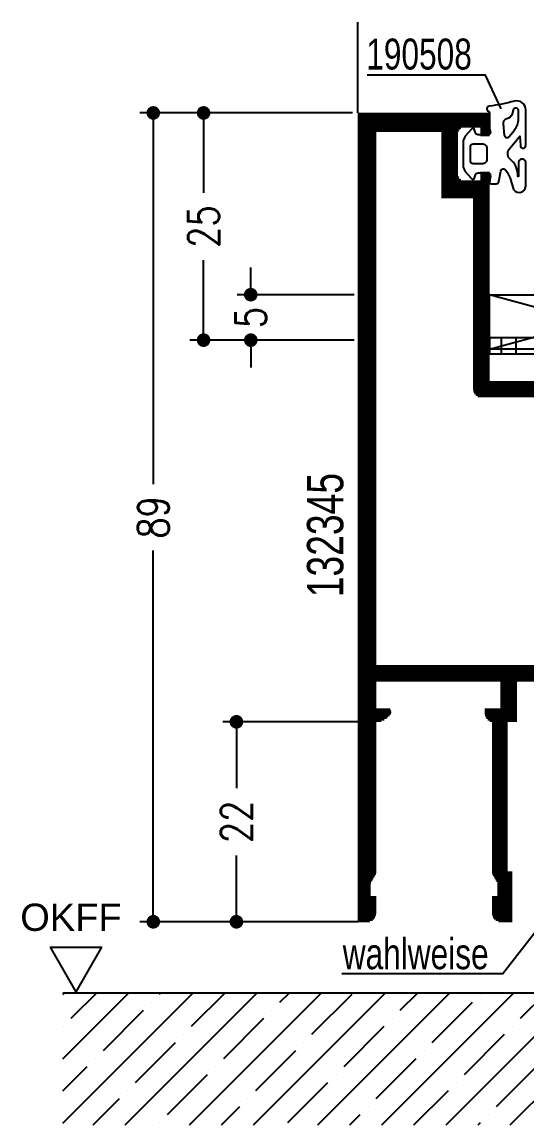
# Model space of a CAD drawing. Extents: x 11 to 197, y 21 to 259.
# Drawn here: x 15.8 to 43.7, y 196.7 to 257.4 of the extents above; entities that cross this region are included whole.
import ezdxf

# ---------------------------------------------------------------- set-up
doc = ezdxf.new("R2010")
doc.units = 0
doc.header["$LTSCALE"] = 6
doc.linetypes.add('AUSGEZOGEN', pattern=[0])
doc.layers.get('0').update_dxf_attribs({"color": 4, "linetype": 'CONTINUOUS'})
doc.layers.get('Defpoints').update_dxf_attribs({"linetype": 'CONTINUOUS'})
for name, color, linetype in [('00TXT', 7, 'AUSGEZOGEN'), ('01TXT', 7, 'CONTINUOUS'), ('CONST18', 3, 'AUSGEZOGEN'), ('CONST25', 2, 'CONTINUOUS'), ('CONST35', 7, 'CONTINUOUS'), ('LLMASSE', 7, 'AUSGEZOGEN')]:
    doc.layers.add(name, color=color, linetype=linetype)
doc.styles.add('SIM80S00', font='simplex.shx', dxfattribs={"width": 0.8})
doc.styles.add('SWISSCL', font='swisscl.ttf')
doc.styles.add('SWISSL', font='swissl.ttf')
doc.dimstyles.new('BEM_DOC_2', dxfattribs={"dimscale": 0.5, "dimtxt": 3.4, "dimasz": 1.5, "dimexe": 1.5, "dimexo": 0.6, "dimgap": 1.5, "dimtad": 0, "dimlfac": 2, "dimdsep": 46, "dimtxsty": 'SIM80S00', "dimblk": 'PUNKT', "dimcen": 0, "dimclrd": 3, "dimclre": 3, "dimclrt": 3, "dimadec": 0, "dimazin": 0, "dimtfac": 0.6999999999999998, "dimtofl": 0, "dimtmove": 2, "dimatfit": 3, "dimldrblk": 'PUNKT', "dimfxl": 1, "dimtolj": 1, "dimarcsym": 0})

# ---------------------------------------------------------------- blocks, each defined once
blk = doc.blocks.new('*X19')
for p, q in [((18.10000000000003, 187.8056274847714), (25.27126650293504, 194.9768939877064)), ((18.10000000000003, 191.3411613907041), (21.73573259700232, 194.9768939877064)), ((18.10000000000003, 194.8766952966369), (18.20019869106958, 194.9768939877064)), ((18.56155300318051, 193.5704813498174), (19.96796564106955, 194.9768939877064)), ((21.52990642116135, 187.7), (28.80680040886778, 194.9768939877064)), ((23.42291212383802, 194.8963065645421), (23.50349954700228, 194.9768939877064)), ((25.06544032709409, 187.7), (32.34233431480051, 194.9768939877064)), ((25.1906790768044, 193.1285396115757), (27.03903345293503, 194.9768939877064)), ((28.60097423302684, 187.7), (35.87786822073325, 194.9768939877064)), ((30.05203819746191, 194.4543648263005), (30.57456735886777, 194.9768939877064)), ((31.81980515042828, 192.6865978733342), (34.02951384163624, 194.8963065645421)), ((32.13650813895958, 187.7), (39.41340212666599, 194.9768939877064)), ((35.67204204489232, 187.7), (42.94893603259873, 194.9768939877064)), ((36.68116427108578, 194.0124230880589), (37.64563517073323, 194.9768939877064)), ((39.20757595082506, 187.7), (46.48446993853147, 194.9768939877064)), ((41.1005816535017, 194.8963065645421), (41.1005816535017, 194.8963065645421)), ((42.7431098567578, 187.7), (50.02000384446421, 194.9768939877064)), ((43.31029034470968, 193.5704813498174), (44.71670298259872, 194.9768939877064)), ((46.27864376269054, 187.7), (53.55553775039694, 194.9768939877064)), ((48.17164946536718, 194.8963065645421), (48.25223688853144, 194.9768939877064)), ((49.81417766862328, 187.7), (57.09107165632968, 194.9768939877064)), ((49.93941641833356, 193.1285396115757), (51.78777079446419, 194.9768939877064)), ((53.34971157455602, 187.7), (60.62660556226242, 194.9768939877064)), ((54.80077553899108, 194.4543648263005), (55.32330470039693, 194.9768939877064)), ((56.56854249195744, 192.6865978733342), (58.77825118316539, 194.8963065645421)), ((56.88524548048876, 187.7), (64.16213946819515, 194.9768939877064)), ((60.4207793864215, 187.7), (67.69767337412789, 194.9768939877064)), ((61.42990161261495, 194.0124230880589), (62.39437251226239, 194.9768939877064)), ((63.95631329235425, 187.7), (71.23320728006063, 194.9768939877064)), ((65.84931899503087, 194.8963065645421), (65.84931899503087, 194.8963065645421)), ((67.49184719828699, 187.7), (74.76874118599336, 194.9768939877064)), ((68.05902768623888, 193.5704813498174), (69.46544032412791, 194.9768939877064)), ((71.02738110421973, 187.7), (78.3042750919261, 194.9768939877064)), ((72.9203868068964, 194.8963065645421), (73.00097423006066, 194.9768939877064)), ((74.56291501015247, 187.7), (81.83980899785884, 194.9768939877064)), ((74.68815375986276, 193.1285396115758), (76.53650813599339, 194.9768939877064)), ((79.54951288052027, 194.4543648263005), (80.07204204192612, 194.9768939877064)), ((22.98097038559643, 194.4543648263005), (22.98097038559643, 194.4543648263005)), ((38.44893122405215, 192.2446561350926), (40.65863991526011, 194.4543648263005)), ((47.72970772712559, 194.4543648263005), (47.72970772712559, 194.4543648263005)), ((63.19766856558132, 192.2446561350926), (65.40737725678927, 194.4543648263005)), ((72.4784450686548, 194.4543648263005), (72.4784450686548, 194.4543648263005)), ((81.31727983348664, 192.6865978733341), (83.10000000000002, 194.4693180398475)), ((20.32931995614687, 191.802714396851), (22.53902864735483, 194.012423088059)), ((26.95844602977077, 191.3607726586094), (29.16815472097873, 193.5704813498174)), ((29.61009645922032, 194.0124230880589), (29.61009645922032, 194.0124230880589)), ((36.2392225328442, 193.5704813498174), (36.2392225328442, 193.5704813498174)), ((45.07805729767605, 191.802714396851), (47.287765988884, 194.0124230880589)), ((51.70718337129994, 191.3607726586094), (53.9168920625079, 193.5704813498174)), ((54.35883380074949, 194.0124230880589), (54.35883380074949, 194.0124230880589)), ((60.98795987437336, 193.5704813498174), (60.98795987437336, 193.5704813498174)), ((69.82679463920525, 191.802714396851), (72.03650333041321, 194.0124230880589)), ((76.45592071282911, 191.3607726586094), (78.66562940403708, 193.5704813498174)), ((79.10757114227867, 194.0124230880589), (79.10757114227867, 194.0124230880589)), ((18.11961126493891, 193.1285396115758), (18.11961126493891, 193.1285396115758)), ((33.58757210339465, 190.9188309203678), (35.79728079460261, 193.1285396115758)), ((42.86834860646809, 193.1285396115758), (42.86834860646809, 193.1285396115758)), ((58.33630944492381, 190.9188309203678), (60.54601813613177, 193.1285396115758)), ((67.61708594799728, 193.1285396115758), (67.61708594799728, 193.1285396115758)), ((24.7487373385628, 192.6865978733342), (24.7487373385628, 192.6865978733342)), ((40.21669817701854, 190.4768891821262), (42.4264068682265, 192.6865978733342)), ((49.49747468009198, 192.6865978733342), (49.49747468009198, 192.6865978733342)), ((64.96543551854772, 190.4768891821262), (67.17514420975569, 192.6865978733342)), ((74.24621202162116, 192.6865978733342), (74.24621202162116, 192.6865978733342)), ((78.0984489160852, 187.7), (83.10000000000001, 192.7015510839149)), ((22.09708690911325, 190.0349474438846), (24.30679560032121, 192.2446561350926)), ((28.72621298273714, 189.593005705643), (30.9359216739451, 191.802714396851)), ((31.37786341218669, 192.2446561350926), (31.37786341218669, 192.2446561350926)), ((38.00698948581056, 191.802714396851), (38.00698948581056, 191.802714396851)), ((46.84582425064243, 190.0349474438846), (49.05553294185039, 192.2446561350926)), ((53.4749503242663, 189.593005705643), (55.68465901547426, 191.802714396851)), ((56.12660075371585, 192.2446561350926), (56.12660075371585, 192.2446561350926)), ((62.75572682733973, 191.802714396851), (62.75572682733973, 191.802714396851)), ((71.5945615921716, 190.0349474438846), (73.80427028337957, 192.2446561350926)), ((78.22368766579548, 189.593005705643), (80.43339635700345, 191.802714396851)), ((80.87533809524504, 192.2446561350926), (80.87533809524504, 192.2446561350926)), ((19.88737821790528, 191.3607726586094), (19.88737821790528, 191.3607726586094)), ((35.35533905636102, 189.1510639674015), (37.56504774756898, 191.3607726586094)), ((44.63611555943446, 191.3607726586094), (44.63611555943446, 191.3607726586094)), ((60.10407639789018, 189.1510639674015), (62.31378508909814, 191.3607726586094)), ((69.38485290096365, 191.3607726586094), (69.38485290096365, 191.3607726586094)), ((18.10000000000003, 189.5733944407042), (19.44543647966369, 190.9188309203678)), ((26.51650429152917, 190.9188309203678), (26.51650429152917, 190.9188309203678)), ((41.98446512998491, 188.7091222291598), (44.19417382119287, 190.9188309203678)), ((51.26524163305835, 190.9188309203678), (51.26524163305835, 190.9188309203678)), ((66.73320247151409, 188.7091222291598), (68.94291116272205, 190.9188309203678)), ((76.01397897458752, 190.9188309203678), (76.01397897458752, 190.9188309203678)), ((83.08504678645299, 190.9188309203678), (83.10000000000001, 190.9337841339148)), ((23.86485386207962, 188.2671804909183), (26.07456255328758, 190.4768891821262)), ((30.49397993570351, 187.8252387526767), (32.70368862691147, 190.0349474438846)), ((33.14563036515306, 190.4768891821262), (33.14563036515306, 190.4768891821262)), ((39.77475643877695, 190.0349474438846), (39.77475643877695, 190.0349474438846)), ((48.61359120360881, 188.2671804909183), (50.82329989481676, 190.4768891821262)), ((55.24271727723268, 187.8252387526767), (57.45242596844064, 190.0349474438846)), ((57.89436770668222, 190.4768891821262), (57.89436770668222, 190.4768891821262)), ((64.52349378030613, 190.0349474438846), (64.52349378030613, 190.0349474438846)), ((73.36232854513796, 188.2671804909183), (75.57203723634592, 190.4768891821262)), ((79.99145461876184, 187.8252387526767), (82.2011633099698, 190.0349474438846)), ((82.6431050482114, 190.4768891821262), (82.6431050482114, 190.4768891821262)), ((21.65514517087166, 189.593005705643), (21.65514517087166, 189.593005705643)), ((37.43980899489232, 187.7), (39.33281470053537, 189.5930057056431)), ((46.40388251240084, 189.593005705643), (46.40388251240084, 189.593005705643)), ((62.18854633642151, 187.7), (64.08155204206453, 189.5930057056431)), ((71.15261985393, 189.5930057056431), (71.15261985393, 189.5930057056431)), ((19.76213946522862, 187.7), (21.21320343263007, 189.1510639674015)), ((26.8332072770941, 187.7), (27.84232950625395, 188.7091222291599)), ((28.28427124449555, 189.1510639674015), (28.28427124449555, 189.1510639674015)), ((34.91339731811943, 188.7091222291599), (34.91339731811943, 188.7091222291599)), ((44.51087680675781, 187.7), (45.96194077415925, 189.1510639674015)), ((51.58194461862329, 187.7), (52.59106684778313, 188.7091222291599)), ((53.03300858602471, 189.1510639674015), (53.03300858602471, 189.1510639674015)), ((59.66213465964859, 188.7091222291599), (59.66213465964859, 188.7091222291599)), ((69.25961414828699, 187.7), (70.71067811568841, 189.1510639674015)), ((76.33068196015248, 187.7), (77.33980418931229, 188.7091222291598)), ((77.78174592755389, 189.1510639674014), (77.78174592755389, 189.1510639674014)), ((81.63398282201794, 187.7), (83.10000000000001, 189.1660171779821)), ((33.90427508895958, 187.7), (34.47145557987784, 188.2671804909183)), ((41.54252339174332, 188.2671804909183), (41.54252339174332, 188.2671804909183)), ((58.65301243048877, 187.7), (59.220192921407, 188.2671804909183)), ((66.2912607332725, 188.2671804909183), (66.2912607332725, 188.2671804909183)), ((23.42291212383803, 187.8252387526767), (23.42291212383803, 187.8252387526767)), ((40.97534290082506, 187.7), (41.10058165350173, 187.8252387526767)), ((48.17164946536722, 187.8252387526767), (48.17164946536722, 187.8252387526767)), ((65.72408024235425, 187.7), (65.8493189950309, 187.8252387526767)), ((72.92038680689636, 187.8252387526767), (72.92038680689636, 187.8252387526767))]:
    blk.add_line(p, q)
blk = doc.blocks.new('PUNKT')
at = {"color": 0, "linetype": 'CONTINUOUS'}
blk.add_line((-0.5, 0), (-1, 0), dxfattribs=at)
at = {"color": 0, "linetype": 'CONTINUOUS', "const_width": 0.5}
blk.add_lwpolyline([(-0.25, 0, 1), (0.25, 0, 1)], format="xyb", close=True, dxfattribs=at)
blk = doc.blocks.new('*D29')
at = {"layer": 'Defpoints', "color": 0, "transparency": 16777216}
for p in [(34.34996519778315, 252.3581793252065), (25.8499651977836, 239.8582062754964), (34.44998990868908, 239.8582062754964)]:
    blk.add_point(p, dxfattribs=at)
at = {"layer": 'LLMASSE', "color": 3, "lineweight": -2, "transparency": 16777216}
for p, q in [((34.04996519778315, 252.3581793252065), (25.09996519778361, 252.3581793252065)), ((25.84996519778361, 251.6081793252065), (25.8499651977836, 247.9591451813038)), ((25.8499651977836, 240.6082062754964), (25.8499651977836, 244.2572404193991)), ((34.14998990868908, 239.8582062754964), (25.0999651977836, 239.8582062754964))]:
    blk.add_line(p, q, dxfattribs=at)
at = {"layer": 'LLMASSE', "color": 3, "lineweight": -2, "transparency": 16777216, "xscale": 0.75, "yscale": 0.75, "zscale": 0.75}
for p, rotation in [((25.84996519778361, 252.3581793252065), 90), ((25.8499651977836, 239.8582062754964), 270)]:
    blk.add_blockref('PUNKT', p, dxfattribs=dict(at, rotation=rotation))
at = {"layer": 'LLMASSE', "color": 3, "transparency": 16777216, "insert": (25.84996519778356, 246.1081928003514), "char_height": 1.7, "attachment_point": 5, "rotation": 90, "style": 'SIM80S00'}
blk.add_mtext('\\A1;25', dxfattribs=at)
blk = doc.blocks.new('*D30')
at = {"layer": 'Defpoints', "color": 0, "transparency": 16777216}
for p in [(28.44996519778351, 242.3581875878881), (34.44999183921254, 242.3581875878881), (34.44998990868908, 239.8582062754964)]:
    blk.add_point(p, dxfattribs=at)
at = {"layer": 'LLMASSE', "color": 3, "lineweight": -2, "transparency": 16777216}
for p, q in [((28.44996519778351, 243.1081875878881), (28.44996519778351, 243.8581875878881)), ((34.14999183921255, 242.3581875878881), (27.69996519778351, 242.3581875878881)), ((34.14998990868908, 239.8582062754964), (27.69996519778351, 239.8582062754964)), ((28.44996519778351, 239.1082062754964), (28.44996519778351, 238.3582062754964))]:
    blk.add_line(p, q, dxfattribs=at)
at = {"layer": 'LLMASSE', "color": 3, "lineweight": -2, "transparency": 16777216, "xscale": 0.75, "yscale": 0.75, "zscale": 0.75}
for p, rotation in [((28.44996519778351, 242.3581875878881), 270), ((28.44996519778351, 239.8582062754964), 90)]:
    blk.add_blockref('PUNKT', p, dxfattribs=dict(at, rotation=rotation))
at = {"layer": 'LLMASSE', "color": 3, "transparency": 16777216, "insert": (28.44996519778347, 241.1081969316922), "char_height": 1.7, "attachment_point": 5, "rotation": 90, "style": 'SIM80S00'}
blk.add_mtext('\\A1;5', dxfattribs=at)
blk = doc.blocks.new('WI190508')
at = {"linetype": 'CONTINUOUS'}
for points in [[(4, 0.330593, 0.494357), (2.737419, 1.295503, -0.035396), (-0.037156, 0.74769, 0.7191390000000001), (-0.15, 0.190192, -0.267949), (0, -0.069615), (0, -1.687299), (0.089778, -2.022354, -0.493145), (-0.2, -2.4), (-1.269802, -2.4, -0.339454), (-1.55958, -2.177646), (-1.647845, -1.848236, 0.606815), (-1.994239, -1.771442), (-2.666044, -2.572069, 0.176327), (-2.9, -3.214857), (-2.9, -5.785143, 0.176327), (-2.666044, -6.427931), (-1.994239, -7.228558, 0.606815), (-1.647845, -7.151764), (-1.55958, -6.822353999999999, -0.339454), (-1.269802, -6.6), (-0.2, -6.6, -0.458807), (0.096639, -6.944777), (0.00224, -7.570148, 0.458807), (0.2, -7.8), (0.74827, -7.8, 0.36397), (1.043712, -7.552094), (1.247227, -6.397906, -0.676335), (1.792219, -6.283492, -0.102989), (2.554156, -8.173867, 0.8837860000000001), (4, -8.04999), (3.999963, -5.482666, 1), (3.199963, -5.482678), (3.199981, -6.959881, -1.000006), (3.107969, -6.959881), (3.107969, -6.747519, 0.236839), (2.316582, -5.137422, -0.426544), (2.183394, -3.990297), (3.35751, -2.569926), (3.4, -3.584999, 1), (4, -3.584999), (4, 0.330593)], [(3.2, -0.628273), (3.2, 0.230593, 0.876976), (2.610222, 0.308239), (2.50596, -0.080872, -0.282773), (1.897392, -0.65679, 0.3848), (1.502766, -1.198664), (1.634079, -2.44197, 0.664354), (2.163647, -2.601599), (2.741515, -1.90253, 0.174429), (3.2, -0.628273)], [(-0.3, -5.1, -0.414214), (-0.8, -5.6), (-1.8, -5.6, -0.414214), (-2.1, -5.3), (-2.1, -3.7, -0.414214), (-1.8, -3.4), (-0.8, -3.4, -0.414214), (-0.3, -3.9), (-0.3, -5.1)]]:
    blk.add_lwpolyline(points, format="xyb", close=True, dxfattribs=at)
blk = doc.blocks.new('*D31')
at = {"layer": 'Defpoints', "color": 0, "transparency": 16777216}
for p in [(27.65899328685896, 218.8595363252065), (35.34999319778308, 218.8595363252065), (34.6499651977831, 207.8581793252065)]:
    blk.add_point(p, dxfattribs=at)
at = {"layer": 'LLMASSE', "color": 3, "lineweight": -2, "transparency": 16777216}
for p, q in [((35.04999319778308, 218.8595363252065), (26.90899328685896, 218.8595363252065)), ((27.65899328685896, 218.1095363252065), (27.65899328685895, 215.2098102061589)), ((27.65899328685895, 208.6081793252065), (27.65899328685895, 211.5079054442541)), ((34.34996519778311, 207.8581793252065), (26.90899328685895, 207.8581793252065))]:
    blk.add_line(p, q, dxfattribs=at)
at = {"layer": 'LLMASSE', "color": 3, "lineweight": -2, "transparency": 16777216, "xscale": 0.75, "yscale": 0.75, "zscale": 0.75}
for p, rotation in [((27.65899328685896, 218.8595363252065), 90), ((27.65899328685895, 207.8581793252065), 270)]:
    blk.add_blockref('PUNKT', p, dxfattribs=dict(at, rotation=rotation))
at = {"layer": 'LLMASSE', "color": 3, "transparency": 16777216, "insert": (27.65899328685892, 213.3588578252065), "char_height": 1.7, "attachment_point": 5, "rotation": 90, "style": 'SIM80S00'}
blk.add_mtext('\\A1;22', dxfattribs=at)
blk = doc.blocks.new('*D32')
at = {"layer": 'Defpoints', "color": 0, "transparency": 16777216}
for p in [(34.04996519778319, 252.3581793252065), (23.08019036282235, 207.8581793252065), (34.6499651977831, 207.8581793252065)]:
    blk.add_point(p, dxfattribs=at)
at = {"layer": 'LLMASSE', "color": 3, "lineweight": -2, "transparency": 16777216}
for p, q in [((33.7499651977832, 252.3581793252065), (22.33019036282236, 252.3581793252065)), ((23.08019036282236, 251.6081793252065), (23.08019036282235, 231.9267507537779)), ((23.08019036282235, 208.6081793252065), (23.08019036282235, 228.2896078966351)), ((34.34996519778311, 207.8581793252065), (22.33019036282235, 207.8581793252065))]:
    blk.add_line(p, q, dxfattribs=at)
at = {"layer": 'LLMASSE', "color": 3, "lineweight": -2, "transparency": 16777216, "xscale": 0.75, "yscale": 0.75, "zscale": 0.75}
for p, rotation in [((23.08019036282236, 252.3581793252065), 90), ((23.08019036282235, 207.8581793252065), 270)]:
    blk.add_blockref('PUNKT', p, dxfattribs=dict(at, rotation=rotation))
at = {"layer": 'LLMASSE', "color": 3, "transparency": 16777216, "insert": (23.08019036282232, 230.1081793252065), "char_height": 1.7, "attachment_point": 5, "rotation": 90, "style": 'SIM80S00'}
blk.add_mtext('\\A1;89', dxfattribs=at)

msp = doc.modelspace()

# ---------------------------------------------------------------- hatches: boundary and pattern name
at = {"layer": 'CONST25'}
h = msp.add_hatch(dxfattribs=at)
h.set_pattern_fill('ANSI31', color=256, scale=0.025, angle=315, style=0)
h.set_pattern_definition([(0, (-221.3292734092558, 0), (2.775557561562891e-17, 0.079375), [])])
edge = h.paths.add_edge_path()
edge.add_line((34.34996519778315, 207.8581793252065), (34.84996519779861, 207.8581793253142))
edge.add_arc((34.8499651980037, 208.3581793251091), 0.4999999997949089, 269.9999999764983, 360.0000000235017)
edge.add_line((35.34996519779861, 208.3581793253142), (35.34996519779861, 209.2581793253141))
edge.add_line((35.34996519779861, 209.2581793253141), (35.04996519779843, 209.2581793253141))
edge.add_line((35.04996519779843, 209.2581793253141), (35.04996519779843, 210.0081793253141))
edge.add_line((35.04996519779843, 210.0081793253141), (35.34996519779861, 210.5277945675848))
edge.add_line((35.34996519779861, 210.5277945675848), (35.34999319779854, 218.8595364890411))
edge.add_arc((35.29791166978112, 219.8581793253142), 1.000000000000023, 272.9854024281681, 314.9999999999977)
edge.add_line((36.00501845096778, 219.1510725441276), (36.20605921497645, 219.3521133081362))
edge.add_line((36.20605921497622, 219.3521133081362), (36.09999319779831, 219.6081793253141))
edge.add_line((36.09999319779831, 219.6081793253142), (35.34999319780854, 219.6081793253039))
edge.add_line((35.34999319780854, 219.6081793253039), (35.34999319777262, 221.1081793252885))
edge.add_line((35.34999319777262, 221.1081793252885), (42.19999319782892, 221.1081793253654))
edge.add_line((42.19999319782892, 221.1081793253654), (42.19999319784938, 219.6081793252834))
edge.add_line((42.19999319784938, 219.6081793252835), (41.34999319776716, 219.6081793252835))
edge.add_line((41.34999319776762, 219.6081793252835), (41.34999319779854, 219.3581793253142))
edge.add_arc((41.84999319779831, 219.3581793253142), 0.5, 180, 258.4630409671819)
edge.add_line((41.74999319779818, 218.8682813767575), (41.74996519779847, 210.5277945675848))
edge.add_line((41.74996519779847, 210.5277945675848), (42.04996519779843, 210.0081793253141))
edge.add_line((42.04996519779843, 210.0081793253141), (42.04996519779843, 209.2581793253141))
edge.add_line((42.04996519779843, 209.2581793253141), (41.74996519779825, 209.2581793253141))
edge.add_line((41.74996519779847, 209.2581793253141), (41.74996519779847, 208.3581793253142))
edge.add_arc((42.24996519759338, 208.3581793251091), 0.4999999997949089, 179.9999999764983, 270.0000000235017)
edge.add_line((42.24996519779847, 207.8581793253142), (42.84996519790616, 207.8581793252988))
edge.add_line((42.84996519790616, 207.8581793252988), (42.84996519779861, 210.6081793253142))
edge.add_line((42.84996519779861, 210.6081793253142), (42.59996519779861, 210.6081793253142))
edge.add_line((42.59996519779861, 210.6081793253142), (42.59999319777262, 218.8581793252885))
edge.add_line((42.59999319777262, 218.8581793252885), (43.09999319790586, 218.8581793252987))
edge.add_line((43.09999319790586, 218.8581793252988), (43.09999319777262, 221.1081793252885))
edge.add_line((43.09999319777262, 221.1081793252885), (44.69999319777253, 221.1081793253397))
edge.add_line((44.69999319777253, 221.1081793253398), (44.69999319779799, 220.1081793253142))
edge.add_line((44.69999319779822, 220.1081793253142), (44.44999319779822, 220.1081793253142))
edge.add_line((44.44999319779822, 220.1081793253142), (44.44999319779822, 219.6081793253142))
edge.add_line((44.44999319779822, 219.6081793253142), (59.2499931977984, 219.6081793253142))
edge.add_line((59.2499931977984, 219.6081793253142), (59.2499931977984, 220.1081793253142))
edge.add_line((59.2499931977984, 220.1081793253142), (58.9999931977984, 220.1081793253142))
edge.add_line((58.9999931977984, 220.1081793253142), (58.99999319777271, 221.1081793252885))
edge.add_line((58.99999319777271, 221.1081793252885), (60.59999319777262, 221.1081793253397))
edge.add_line((60.59999319777285, 221.1081793253398), (60.5999931978447, 218.8581793252681))
edge.add_line((60.59999319784447, 218.858179325268), (61.09999319777262, 218.8581793253398))
edge.add_line((61.09999319777285, 218.8581793253398), (61.09999319779854, 210.6081793253142))
edge.add_line((61.09999319779854, 210.6081793253142), (60.84999319779854, 210.6081793253142))
edge.add_line((60.84999319779854, 210.6081793253142), (60.8499931978447, 207.858179325268))
edge.add_line((60.84999319784447, 207.858179325268), (61.44999319779845, 207.8581793253142))
edge.add_arc((61.44999319820863, 208.358179324904), 0.4999999995898179, 269.9999999529966, 360.0000000470034)
edge.add_line((61.94999319779845, 208.3581793253142), (61.94999319779845, 209.2581793253141))
edge.add_line((61.94999319779845, 209.2581793253141), (61.64999319779827, 209.2581793253141))
edge.add_line((61.64999319779827, 209.2581793253141), (61.64999319779827, 210.0081793253141))
edge.add_line((61.64999319779827, 210.0081793253141), (61.94999319779845, 210.5277945675848))
edge.add_line((61.94999319779845, 210.5277945675848), (61.94999319779845, 218.8682813767575))
edge.add_arc((61.84999319804956, 219.3581793251091), 0.4999999997488149, 281.5369590093157, 360.0000000235017)
edge.add_line((62.34999319779854, 219.3581793253142), (62.34999319780877, 219.6081793253859))
edge.add_line((62.34999319780854, 219.608179325386), (61.49999319780864, 219.608179325304))
edge.add_line((61.49999319780864, 219.6081793253039), (61.49999319778817, 221.1081793253039))
edge.add_line((61.49999319778817, 221.1081793253039), (68.34999319777285, 221.1081793253398))
edge.add_line((68.34999319777285, 221.1081793253398), (68.3499931978497, 219.6081793252834))
edge.add_line((68.3499931978497, 219.6081793252833), (67.59999319779854, 219.6081793253141))
edge.add_line((67.59999319779854, 219.6081793253142), (67.49392718062063, 219.3521133081362))
edge.add_line((67.4939271806204, 219.3521133081362), (67.69496794462884, 219.1510725441276))
edge.add_arc((68.40207472581551, 219.8581793253142), 0.999999999999988, 225.0000000000012, 267.0145975718302)
edge.add_line((68.34999319779854, 218.8595364890411), (68.34999319779854, 210.5277945675848))
edge.add_line((68.34999319779854, 210.5277945675848), (68.64999319779872, 210.0081793253141))
edge.add_line((68.6499931977985, 210.0081793253141), (68.6499931977985, 209.2581793253141))
edge.add_line((68.6499931977985, 209.2581793253141), (68.34999319779854, 209.2581793253141))
edge.add_line((68.34999319779854, 209.2581793253141), (68.34999319779854, 208.3581793253142))
edge.add_arc((68.84999319779854, 208.3581793253142), 0.5, 180, 270)
edge.add_line((68.84999319779854, 207.8581793253142), (69.34999319790631, 207.8581793252988))
edge.add_line((69.34999319790609, 207.8581793252988), (69.34999319772146, 239.8581793253911))
edge.add_line((69.34999319772146, 239.858179325391), (68.40207472581551, 239.8581793253141))
edge.add_arc((68.40207472581551, 238.8581793253142), 1, 90, 135)
edge.add_line((67.69496794462907, 239.5652861065007), (67.49392718062063, 239.3642453424921))
edge.add_line((67.4939271806204, 239.3642453424922), (67.59999319779831, 239.1081793253142))
edge.add_line((67.59999319779854, 239.1081793253142), (68.49999319778817, 239.1081793253244))
edge.add_line((68.49999319778817, 239.1081793253244), (68.49999319792664, 237.6081793252372))
edge.add_line((68.49999319792664, 237.6081793252373), (61.39999319780873, 237.608179325304))
edge.add_line((61.39999319780873, 237.6081793253039), (61.39999319778826, 239.1081793253039))
edge.add_line((61.39999319778826, 239.1081793253039), (62.34999319787039, 239.1081793253039))
edge.add_line((62.34999319787016, 239.1081793253039), (62.34999319779831, 239.3581793253142))
edge.add_arc((61.84999319779854, 239.3581793253142), 0.5, 0, 90)
edge.add_line((61.84999319779854, 239.8581793253142), (60.59999319775238, 239.858179325268))
edge.add_line((60.59999319775216, 239.858179325268), (60.59999319792632, 237.6081793252372))
edge.add_line((60.59999319792655, 237.6081793252373), (58.9999931978241, 237.6081793252886))
edge.add_line((58.9999931978241, 237.6081793252885), (58.9999931977984, 238.6081793253141))
edge.add_line((58.9999931977984, 238.6081793253142), (59.2499931977984, 238.6081793253142))
edge.add_line((59.2499931977984, 238.6081793253142), (59.2499931977984, 239.1081793253142))
edge.add_line((59.2499931977984, 239.1081793253142), (44.44999319779845, 239.1081793253142))
edge.add_line((44.44999319779845, 239.1081793253142), (44.44999319779845, 238.6081793253142))
edge.add_line((44.44999319779845, 238.6081793253142), (44.69999319779845, 238.6081793253142))
edge.add_line((44.69999319779845, 238.6081793253142), (44.69999956146012, 237.6081793253398))
edge.add_line((44.69999956146012, 237.6081793253398), (41.59999956146021, 237.6081793252886))
edge.add_line((41.59999956146021, 237.6081793252885), (41.59999320107909, 249.1081793287486))
edge.add_line((41.59999320107909, 249.1081793287486), (41.09999319776762, 249.1081793252834))
edge.add_line((41.09999319776762, 249.1081793252835), (41.0999931978497, 248.6081793252835))
edge.add_line((41.0999931978497, 248.6081793252835), (40.2499931977984, 248.6081793253142))
edge.add_arc((40.24999325404633, 249.0081793815619), 0.4000000562478516, 180.0000080569046, 269.99999194307907, ccw=False)
edge.add_line((39.84999319779854, 249.0081793253142), (39.84999319779854, 251.2081793253142))
edge.add_arc((40.24999319259041, 251.2081793305221), 0.3999999947921538, 89.99999925399351, 180.0000007459658, ccw=False)
edge.add_line((40.24999319779863, 251.6081793253142), (41.09999319778831, 251.6081793253244))
edge.add_line((41.09999319778808, 251.6081793253244), (41.09999319782901, 251.1081793252834))
edge.add_line((41.09999319782924, 251.1081793252835), (41.59999318832706, 251.1081793349395))
edge.add_line((41.59999318832706, 251.1081793349393), (41.59999320107909, 252.3581793287486))
edge.add_line((41.59999320107909, 252.3581793287486), (34.34999956135766, 252.3581793252372))
edge.add_line((34.34999956135766, 252.3581793252373), (34.34996519778315, 207.8581793252065))
edge = h.paths.add_edge_path(flags=16)
edge.add_line((35.34999956143474, 222.0081793253142), (44.69996519779829, 222.0081793253142))
edge.add_line((44.69996519779829, 222.0081793253142), (44.69999319779845, 236.7081793253142))
edge.add_line((44.69999319779845, 236.7081793253142), (41.19999956143465, 236.7081793253142))
edge.add_arc((41.19999956143465, 237.2081793253142), 0.5, 180, 270, ccw=False)
edge.add_line((40.69999956143465, 237.2081793253142), (40.69999956143465, 247.7081793253142))
edge.add_line((40.69999956143465, 247.7081793253142), (38.94999956146012, 247.7081793252885))
edge.add_line((38.94999956146012, 247.7081793252886), (38.94999956143442, 251.3581793253143))
edge.add_line((38.94999956143465, 251.3581793253142), (35.34999956143474, 251.3581793253141))
edge.add_line((35.34999956143474, 251.3581793253142), (35.34999956143497, 222.0081793253142))
h.paths.add_polyline_path([(68.34999319779854, 236.7081793253141), (58.99999956143461, 236.7081793253142), (58.99999956143483, 235.2081793253142), (58.09997156143459, 235.2081793253142), (58.09997156143459, 238.2081793253142), (45.59999319779854, 238.2081793253142), (45.59999319779831, 220.508179325314), (58.09999319779854, 220.5081793253141), (58.09999319779854, 223.5081793253141), (59.00002119779833, 223.5081793253141), (59.00002119779833, 222.0081793253142), (68.34999319779854, 222.0081793253142)], flags=16)

# ---------------------------------------------------------------- linework, layer by layer
at = {"layer": '00TXT', "color": 3}
msp.add_lwpolyline([(46.32959573264179, 210.1263953046508), (42.32959573264179, 205.0032892923573), (33.47141734481988, 205.0032892923573)], dxfattribs=at)
at = {"layer": 'CONST18'}
msp.add_line((34.34996519778315, 252.3581793252065), (34.34996519778315, 257.3581793252065), dxfattribs=at)
at = {"layer": 'CONST18', "linetype": 'CONTINUOUS', "extrusion": (0, 0, -1)}
for p, q in [((42.26741973184699, 239.1081761451421), (42.26741973184699, 239.9831761451421)), ((43.06116973184703, 239.1081761451421), (43.06116973184703, 239.9831761451421))]:
    msp.add_line(p, q, dxfattribs=at)
at = {"layer": 'CONST18'}
msp.add_lwpolyline([(41.59999701300057, 239.3581793252065), (41.59999701300057, 242.3581793252065), (52.59996519778315, 242.3581793252065), (52.59996519778315, 239.3581793252065), (41.59999701300057, 239.3581793252065), (52.59996519778315, 242.3581793252065), (52.59996519778315, 239.3581793252065), (41.59999701300057, 242.3581793252065)], dxfattribs=at)
at = {"layer": 'CONST18', "linetype": 'CONTINUOUS', "extrusion": (0, 0, -1)}
msp.add_lwpolyline([(-41.59999873184711, 239.1081761451421), (-53.59999873184711, 239.1081761451421), (-53.59999873184711, 239.9831761451421), (-41.59999873184711, 239.9831761451421)], close=True, dxfattribs=at)
at = {"layer": 'CONST25'}
msp.add_lwpolyline([(18.84639688885636, 203.9716240854981), (17.41078484140326, 206.4581770916449), (20.23542718318413, 206.4581770916449), (18.79981513573102, 203.9716240854981)], dxfattribs=at)
at = {"layer": 'CONST35'}
for points in [[(42.24767580966568, 252.588598237879), (41.38326038909463, 254.4361752070073), (34.86340348699582, 254.4361752070073)], [(18.09999999999991, 203.9581770916449), (83.09999999999991, 203.9581770916449)]]:
    msp.add_lwpolyline(points, dxfattribs=at)

# ---------------------------------------------------------------- block references
at = {"layer": 'CONST18', "linetype": 'CONTINUOUS', "extrusion": (0, 0, -1), "xscale": -0.5, "yscale": 0.5, "zscale": 0.5}
msp.add_blockref('WI190508', (-41.59996519778315, 252.3581793252065), dxfattribs=at)
at = {"layer": 'CONST35'}
msp.add_blockref('*X19', (0, 8.981283103938495), dxfattribs=at)

# ---------------------------------------------------------------- texts
at = {"layer": '01TXT', "color": 1}
for s, height, style, p in [('190508', 1.7, 'SWISSCL', (34.81153892506381, 254.7479944641389)), ('OKFF', 1.5, 'SWISSL', (15.75, 207.358177091645)), ('wahlweise', 1.7, 'SWISSCL', (33.51603964800756, 205.2511040831662))]:
    msp.add_text(s, height=height, dxfattribs=dict(at, style=style)).set_placement(p)
at = {"layer": '01TXT', "color": 1, "linetype": 'CONTINUOUS', "style": 'SWISSCL'}
msp.add_text('132345', height=2, rotation=90, dxfattribs=at).set_placement((33.54602561776346, 225.7112321804084))

# ---------------------------------------------------------------- dimensions: what is measured, and where the dimension line sits
at = {"layer": 'LLMASSE', "color": 3}
for base, p1, p2, picture, middle in [((23.08019036282235, 207.8581793252065), (34.04996519778319, 252.3581793252065), (34.6499651977831, 207.8581793252065), '*D32', (23.08019036282232, 230.1081793252065)), ((25.8499651977836, 239.8582062754964), (34.34996519778315, 252.3581793252065), (34.44998990868908, 239.8582062754964), '*D29', (25.84996519778356, 246.1081928003514)), ((27.65899328685896, 218.8595363252065), (34.6499651977831, 207.8581793252065), (35.34999319778308, 218.8595363252065), '*D31', (27.65899328685892, 213.3588578252065))]:
    dim = msp.add_linear_dim(base=base, p1=p1, p2=p2, angle=270, dimstyle='BEM_DOC_2', dxfattribs=at)
    dim.commit()
    dim.dimension.update_dxf_attribs({"geometry": picture, "text_midpoint": middle})
dim = msp.add_linear_dim(base=(28.44996519778351, 242.3581875878881), p1=(34.44998990868908, 239.8582062754964), p2=(34.44999183921254, 242.3581875878881), angle=270, dimstyle='BEM_DOC_2', override={"dimtix": 1, "dimtmove": 0, "dimatfit": 1}, dxfattribs=at)
dim.commit()
dim.dimension.update_dxf_attribs({"geometry": '*D30', "text_midpoint": (28.44996519778347, 241.1081969316922)})

doc.saveas('drawing.dxf')
